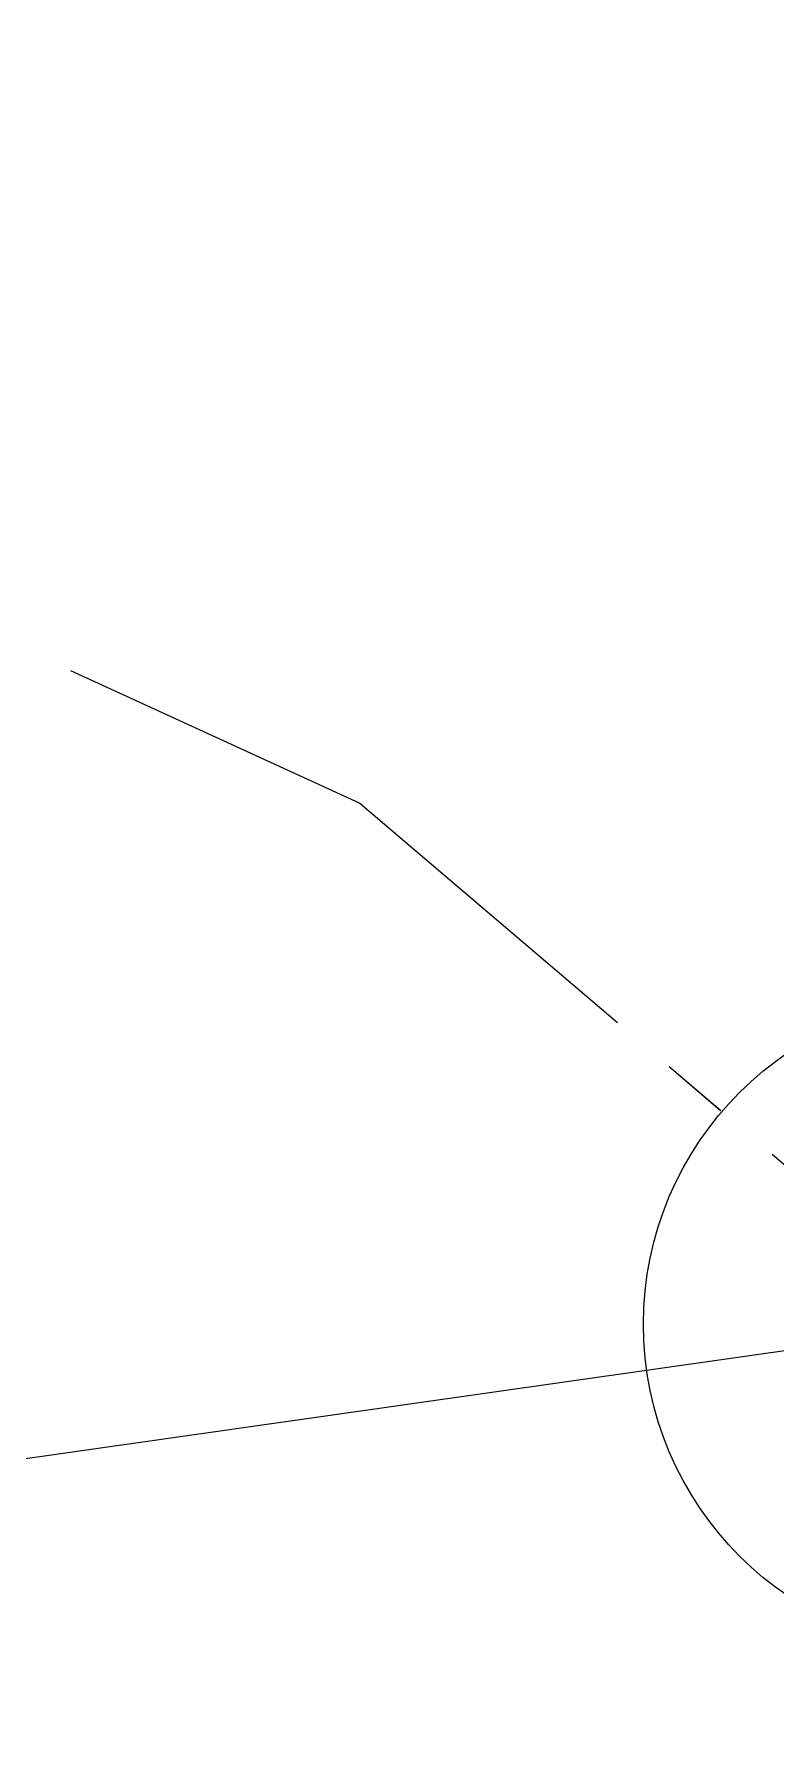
# Model space of a CAD drawing. Header units: millimetres. Extents: x -21000 to 567700, y 435000 to 850800.
# Drawn here: x 18717 to 26378, y 689855 to 707680 of the extents above; entities that cross this region are included whole.
import ezdxf
from ezdxf.xclip import XClip

# ---------------------------------------------------------------- set-up
doc = ezdxf.new("R2010")
doc.units = ezdxf.units.MM
doc.header["$LTSCALE"] = 700
doc.header["$XCLIPFRAME"] = 2
doc.linetypes.add('AB_Pbase$0$주차장기둥$0$PHANTOMX2', pattern=[5, 2.5, -0.5, 0.5, -0.5, 0.5, -0.5])
doc.linetypes.add('AB_Pbase$0$지하1층 동골조$0$PHANTOMX2', pattern=[5, 2.5, -0.5, 0.5, -0.5, 0.5, -0.5])
doc.layers.get('0').update_dxf_attribs({"color": 2})
doc.layers.add('AB_Pbase$0$WAL', color=3, linetype='Continuous')
doc.layers.add('AB_Pbase$0$세대창고area', color=101, linetype='Continuous')
doc.layers.add('AB_Pbase$0$주차장기둥$0$Defpoints1', color=235, linetype='Continuous', plot=False)
doc.layers.add('AB_Pbase$0$지하1층 동골조$0$Defpoints1', color=235, linetype='Continuous', plot=False)

# ---------------------------------------------------------------- blocks, each defined once
blk = doc.blocks.new('AB_Pbase$0$지하1층 동골조')
at = {"layer": 'AB_Pbase$0$지하1층 동골조$0$Defpoints1', "linetype": 'AB_Pbase$0$지하1층 동골조$0$PHANTOMX2', "ltscale": 2}
blk.add_lwpolyline([(-157283, 74624), (-124863, 59764), (-124863, 59764), (-118539, 54372), (-118539, 54372), (-102003, 46794), (-93653, 42974), (-67243, 30854), (-67243, 30854), (-67243, 30854), (-67243, 30854), (-38873, 17844), (-38873, 17844), (-38873, 17844), (-37463, 17184), (-30283, 13894), (-22683, 10404), (-21693, 9954), (-13223, 6074), (-4493, 2074), (1877, -866)], dxfattribs=at)
blk = doc.blocks.new('AB_Pbase$0$주차장기둥')
at = {"layer": 'AB_Pbase$0$주차장기둥$0$Defpoints1', "linetype": 'AB_Pbase$0$주차장기둥$0$PHANTOMX2', "ltscale": 2}
blk.add_lwpolyline([(-297567, 24918), (-262124, 28878), (-262124, 28878), (-253926, 27514), (-253926, 27514), (-235849, 29535), (-226724, 30561), (-197844, 33774), (-197844, 33774), (-197844, 33774), (-197844, 33774), (-166826, 37234), (-166826, 37234), (-166826, 37234), (-165277, 37395), (-157428, 38272), (-149116, 39195), (-148036, 39319), (-138777, 40356), (-129234, 41424), (-122260, 42184)], dxfattribs=at)
blk = doc.blocks.new('AB_Pbase$0$pppaaa_1_1')
at = {"layer": 'AB_Pbase$0$WAL'}
blk.add_line((28406, 694337), (-46768, 683641), dxfattribs=at)
blk = doc.blocks.new('AB_Pbase')
at = {"layer": 'AB_Pbase$0$세대창고area'}
blk.add_circle((28406, 694337), 3393, dxfattribs=at)
for name, p, rotation in [('AB_Pbase$0$주차장기둥', (231893, 539971), 329.0000000345588), ('AB_Pbase$0$지하1층 동골조', (146945, 639965), 359.9999999999994)]:
    blk.add_blockref(name, p, dxfattribs=dict(rotation=rotation))
at = {"layer": 'AB_Pbase$0$WAL'}
ref = blk.add_blockref('AB_Pbase$0$pppaaa_1_1', (0, 0), dxfattribs=dict(at, rotation=359.9999999999999))
XClip(ref).set_block_clipping_path([(-396188.9384898804, 0.0133324571), (493845.7278262604, 839949.4046300659)])

msp = doc.modelspace()

# ---------------------------------------------------------------- block references
ref = msp.add_blockref('AB_Pbase', (0, 0))
XClip(ref).set_block_clipping_path([(-0.000000015, 445500.0000000148), (493845.7187941075, 839949.3912975936)])

doc.saveas('drawing.dxf')
